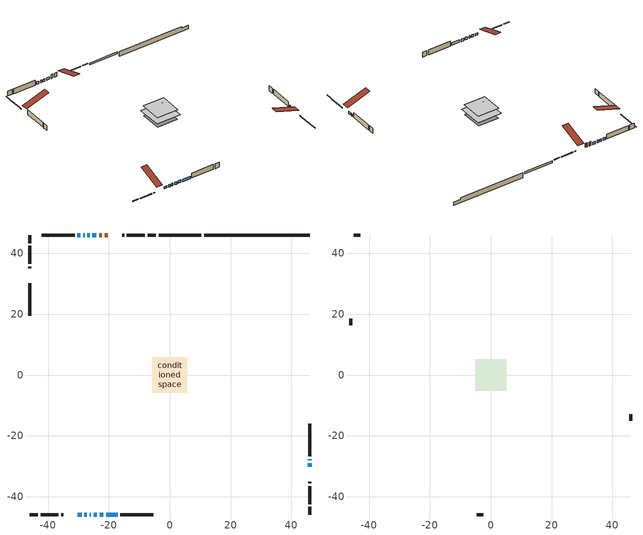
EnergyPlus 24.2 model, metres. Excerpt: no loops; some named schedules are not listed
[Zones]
conditioned space
 floor adiabatic (Floor3 construction): -2.48,-2.48 -2.48,2.48 2.48,2.48 2.48,-2.48 z0.91
 floor adiabatic (AdiabaticFloorConstruction): -5.81,-5.81 -5.81,5.81 5.81,5.81 5.81,-5.81 z0.91
 floor foundation (Slab1 construction): -5.01,-5.01 -5.01,5.01 5.01,5.01 5.01,-5.01 z-1.6
 floor foundation (Slab2 construction): -2.48,-2.48 -2.48,2.48 2.48,2.48 2.48,-2.48 z0
 wall outside (RimJoist1 construction): -4.63,46 -7.25,46 / -46,-46 -43.37,-46 / -46,46 -46,43.37 / 46,-46 46,-43.37 z0.91:1.21
 wall outside (RimJoist2 construction): -8.18,46 -14.07,46 / -42.44,-46 -36.56,-46 / -46,42.44 -46,36.56 / 46,-42.44 46,-36.56 z0.91:1.21
 wall outside (RimJoist3 construction): -15,46 -15.63,46 / -35.63,-46 -35,-46 / -46,35.63 -46,35 / 46,-35.63 46,-35 z0.91:1.21
 wall outside (AdiabaticWallConstruction 1): -20.44,46 -21.35,46 / -22.28,46 -23.19,46 z0.91:2.94
 wall outside (AdiabaticWallConstruction): -24.11,46 -25.38,46 / -30.19,-46 -28.95,-46 / 46,-30.19 46,-28.92 / -26.31,46 -27.06,46 / -28.02,-46 -27.28,-46 / -26.35,-46 -25.93,-46 / 46,-27.99 46,-27.62 / -27.99,46 -28.48,46 / -29.41,46 -30.36,46 / -25,-46 -23.99,-46 / -23.06,-46 -21.84,-46 / -20.91,-46 -17.12,-46 z0.91:2.13
 wall outside (Wall1 construction): -31.29,46 -42.02,46 / -16.2,-46 -5.47,-46 / -46,30.19 -46,19.46 / 46,-26.69 46,-15.96 z0.91:3.35
 wall foundation (FoundationWall1 construction): 11.25,46,-1.6 11.25,46,0.76 42.53,46,0.76 42.53,46,-0.04 46,46,-0.04 46,46,-1.6
 wall foundation (FoundationWall2 construction): 10.32,46 -3.7,46 z0:0.91
 window (WindowConstruction): -24.11,46 -25.38,46 z0.91:2.13
 window (WindowConstruction 6): -30.19,-46 -28.95,-46 z0.91:2.13
 window (WindowConstruction 7): 46,-30.19 46,-28.92 z0.91:2.13
 window (WindowConstruction 8): -26.31,46 -27.06,46 z0.91:2.13
 window (WindowConstruction 9): -28.02,-46 -27.28,-46 z0.91:2.13
 window (WindowConstruction 10): -26.35,-46 -25.93,-46 z0.91:2.13
 window (WindowConstruction 11): 46,-27.99 46,-27.62 z0.91:2.13
 window (WindowConstruction 1): -27.99,46 -28.48,46 z0.91:2.13
 window (WindowConstruction 2): -29.41,46 -30.36,46 z0.91:2.13
 window (WindowConstruction 3): -25,-46 -23.99,-46 z0.91:2.13
 window (WindowConstruction 4): -23.06,-46 -21.84,-46 z0.91:2.13
 window (WindowConstruction 5): -20.91,-46 -17.12,-46 z0.91:2.13
 door (Door): -20.44,46 -21.35,46 z0.91:2.94
 door (Door 1): -22.28,46 -23.19,46 z0.91:2.94
 ceiling adiabatic (AdiabaticFloorConstruction): 5.81,-5.81 5.81,5.81 -5.81,5.81 -5.81,-5.81 z0.91
attic - vented
 floor to conditioned space (Floor1 construction Reversed): -5.14,-5.14 -5.14,5.14 5.14,5.14 5.14,-5.14 z3.35
 floor to conditioned space (Floor2 construction Reversed): -2.58,-2.58 -2.58,2.58 2.58,2.58 2.58,-2.58 z3.35
 wall outside (Wall2 construction): -42.95,46 -45.07,46 / -4.54,-46 -2.41,-46 / -46,18.53 -46,16.4 / 46,-15.03 46,-12.91 z0.91:3.35
 roof outside (Roof1 construction): -19.51,46,3.35 -19.51,34.79,7.08 -16.55,34.79,7.08 -16.55,46,3.35; -31.12,-46,3.35 -31.12,-34.79,7.08 -34.07,-34.79,7.08 -34.07,-46,3.35; -46,31.12,3.35 -34.79,31.12,7.08 -34.79,34.07,7.08 -46,34.07,3.35; 46,-31.12,3.35 34.79,-31.12,7.08 34.79,-34.07,7.08 46,-34.07,3.35
[Building]
Building 1: Terrain=Suburbs
[Site:Location]
Prince Albert AP_SK: Latitude {deg}=53.21; Longitude {deg}=-105.67; Time Zone {hr}=-6; Elevation {m}=428; Keep Site Location Information=Yes
[Site:GroundTemperature:Shallow]
-5.03068, -7.78458, -8.00512, -6.69825, -1.45193, 3.76996, 8.29705, 11.1649, 11.4085, 9.07601, 4.66436, -0.397337
[Site:WaterMainsTemperature]
Calculation Method=Schedule; Temperature Schedule=mains temperature schedule
[Material] Roughness=Rough; Thermal Absorptance=0.9
Name | Thickness {m} | Conductivity {W/m-K} | Density {kg/m3} | Specific Heat {J/kg-K} | Solar Absorptance | Visible Absorptance
asphalt or fiberglass shingles | 0.00635 | 0.162714 | 1121.4 | 1465.45 | 0.84 | 0.84
ceiling loosefill ins | 0.254 | 0.0480833 | 16.02 | 1046.75 | 0.7 | 0.7
ceiling loosefill ins 1 | 0.169333 | 0.0480833 | 16.02 | 1046.75 | 0.7 | 0.7
ceiling stud and cavity | 0.1397 | 0.175913 | 65.682 | 1177.47 | 0.7 | 0.7
ceiling stud and cavity 1 | 0.1397 | 0.336171 | 65.682 | 1177.47 | 0.7 | 0.7
concrete 4.0 in. | 0.1016 | 1.803125 | 2242.8 | 837.4 | 0.7 | 0.7
concrete 8.0 in. | 0.2032 | 1.803125 | 2242.8 | 837.4 | 0.7 | 0.7
door material | 0.04445 | 0.053851 | 512.64 | 1214.23 | 0.7 | 0.7
door material 1 | 0.04445 | 0.188738 | 512.64 | 1214.23 | 0.7 | 0.7
exterior vertical ins | 0.0720244 | 0.029427 | 32.04 | 1214.23 | 0.7 | 0.7
floor covering | 0.0127 | 9.015625 | 54.468 | 1339.84 | 0.6 | 0.6
floor covering 1 | 0.0127 | 0.0433444 | 54.468 | 1339.84 | 0.6 | 0.6
floor rigid ins; wall rigid ins 1 | 0.512978 | 0.029427 | 32.04 | 1214.23 | 0.7 | 0.7
floor stud and cavity | 0.0889 | 0.220277 | 50.32683 | 1063.81 | 0.7 | 0.7
floor stud and cavity 1 | 0.1397 | 1.75129 | 37.0049 | 1207.88 | 0.7 | 0.7
furniture material conditioned space 1 | 0.1524 | 0.115458 | 640.8 | 1214.23 | 0.6 | 0.6
gypsum board | 0.0127 | 0.160291 | 801 | 837.4 | 0.6 | 0.6
gypsum board 1 | 0.0127 | 0.160291 | 801 | 837.4 | 0.7 | 0.7
osb sheathing 0.5 in. | 0.0127 | 0.115458 | 512.64 | 1214.23 | 0.7 | 0.7
osb sheathing 0.75 in. | 0.01905 | 0.115458 | 512.64 | 1214.23 | 0.7 | 0.7
osb sheathing 2.0 in. | 0.0508 | 0.115458 | 512.64 | 1214.23 | 0.7 | 0.7
rim joist rigid ins; wall rigid ins | 0.051816 | 0.029427 | 32.04 | 1214.23 | 0.7 | 0.7
rim joist stud and cavity | 0.0508 | 0.0443451 | 125.044 | 1163.47 | 0.6 | 0.6
rim joist stud and cavity 1 | 0.0508 | 0.0310022 | 125.044 | 1163.47 | 0.6 | 0.6
rim joist stud and cavity 2 | 0.0508 | 0.0315791 | 125.044 | 1163.47 | 0.6 | 0.6
wall stud and cavity | 0.1397 | 0.215013 | 139.0536 | 1170.24 | 0.7 | 0.7
wall stud and cavity 1 | 0.0889 | 6.1454 | 50.32683 | 1063.81 | 0.6 | 0.6
wall stud and cavity 2 | 0.0889 | 0.380278 | 52.3479 | 1209.89 | 0.7 | 0.7
wall stud and cavity 3 | 0.0889 | 0.391764 | 83.0341 | 1211.67 | 0.7 | 0.7
wood siding | 0.0254 | 0.102417 | 544.68 | 1172.36 | 0 | 0
wood siding 1 | 0.00254 | 0.102417 | 544.68 | 1172.36 | 0 | 0
wood siding 2; wood siding 3; wood siding 4 | 0.0254 | 0.102417 | 544.68 | 1172.36 | 0.7 | 0.7
[WindowMaterial:SimpleGlazingSystem]
Name | U-Factor {W/m2-K} | Solar Heat Gain Coefficient
WindowMaterial | 1.31502 | 0.51
WindowMaterial 1 | 1.92655 | 0.55
WindowMaterial 2 | 1.75791 | 0.55
WindowMaterial 3 | 2.929848 | 0.66
WindowMaterial 4 | 1.31389 | 0.51
WindowMaterial 5 | 2.94518 | 0.64
WindowMaterial 6 | 2.93382 | 0.66
WindowMaterial 7 | 2.75724 | 0.43
WindowMaterial 8 | 3.034891 | 0.56
[Construction]
AdiabaticFloorConstruction: floor stud and cavity 1, floor rigid ins, osb sheathing 0.75 in., floor covering 1
AdiabaticWallConstruction: wood siding 3, wall rigid ins 1, wall stud and cavity 2, gypsum board
AdiabaticWallConstruction 1: wood siding 4, wall rigid ins 1, wall stud and cavity 2, gypsum board
Door: door material
Door 1: door material 1
Floor1 construction Reversed: gypsum board, ceiling stud and cavity, ceiling loosefill ins
Floor2 construction Reversed: gypsum board, ceiling stud and cavity 1, ceiling loosefill ins 1
Floor3 construction: floor stud and cavity, floor covering
FoundationWall1 construction: concrete 8.0 in.
FoundationWall2 construction: concrete 8.0 in., gypsum board 1
furniture construction conditioned space 1: furniture material conditioned space 1
PartitionWallConstruction: gypsum board, wall stud and cavity 3, gypsum board
RimJoist1 construction: wood siding 2, rim joist rigid ins, osb sheathing 2.0 in., rim joist stud and cavity
RimJoist2 construction: wood siding 2, osb sheathing 2.0 in., rim joist stud and cavity 1
RimJoist3 construction: wood siding 2, osb sheathing 2.0 in., rim joist stud and cavity 2
Roof1 construction: asphalt or fiberglass shingles
Slab1 construction; Slab2 construction: concrete 4.0 in.
Wall1 construction: wood siding, wall rigid ins, osb sheathing 0.5 in., wall stud and cavity, gypsum board
Wall2 construction: wood siding 1, wall stud and cavity 1
WindowConstruction; WindowConstruction 7: WindowMaterial
WindowConstruction 1: WindowMaterial 1
WindowConstruction 10: WindowMaterial 8
WindowConstruction 11; WindowConstruction 8; WindowConstruction 9: WindowMaterial 7
WindowConstruction 2: WindowMaterial 2
WindowConstruction 3: WindowMaterial 3
WindowConstruction 4: WindowMaterial 4
WindowConstruction 5: WindowMaterial 5
WindowConstruction 6: WindowMaterial 6
[Zone] Multiplier=1; Part of Total Floor Area=Yes
Name | Volume {m3}
attic - vented | 80.2845
conditioned space | 610.8
[Space]
Name | Zone | Volume {m3}
attic - vented 1 | attic - vented | 80.2845
conditioned space 1 | conditioned space | 610.8
[ZoneInfiltration:EffectiveLeakageArea]
infil attic - vented 1: Zone or Space=attic - vented 1; Schedule=Always On Discrete; Effective Air Leakage Area {cm2}=4672.59; Stack Coefficient=0.000429333; Wind Coefficient=1.39996e-05
[ZoneMixing]
whole house fan mix: Zone or Space=attic - vented; Schedule=Always On Continuous; Design Flow Rate Calculation Method=Flow/Zone; Design Flow Rate {m3/s}=0; Source Zone or Space=conditioned space
[SurfaceProperty:ExposedFoundationPerimeter] Exposed Perimeter Calculation Method=TotalExposedPerimeter
Name | Total Exposed Perimeter {m}
Slab1 | 34.747
Slab2 | 14.021
[InternalMass] Zone or ZoneList=conditioned space; Space or SpaceList=conditioned space 1
Name | Construction | Surface Area {m2}
furniture mass conditioned space 1 | furniture construction conditioned space 1 | 113.778
partition wall mass | PartitionWallConstruction | 259.9
[Lights]
interior lighting: Zone or ZoneList or Space or SpaceList=conditioned space 1; Schedule=interior lighting schedule; Design Level Calculation Method=LightingLevel; Lighting Level {W}=343.2; Return Air Fraction=0; Fraction Radiant=0.6; Fraction Visible=0.2; Fraction Replaceable=1
[People]
occupants: Zone or ZoneList or Space or SpaceList=conditioned space 1; Number of People Schedule=occupants schedule; Number of People Calculation Method=People; Number of People=3; Fraction Radiant=0.314171; Sensible Heat Fraction=0.56303; Activity Level Schedule=occupants activity schedule; Carbon Dioxide Generation Rate {m3/s-W}=0; Enable ASHRAE 55 Comfort Warnings=No; Mean Radiant Temperature Calculation Type=EnclosureAveraged
[ElectricEquipment] Zone or ZoneList or Space or SpaceList=conditioned space 1; Design Level Calculation Method=EquipmentLevel
Name | Schedule | Design Level {W} | Fraction Latent | Fraction Radiant | Fraction Lost
clothes dryer | clothes dryer schedule | 140.772 | 0.015 | 0.081 | 0.85
clothes washer | clothes washer schedule | 32.1985 | 0.03 | 0.162 | 0.7
cooking range | cooking range schedule | 215.147 | 0.08 | 0.432 | 0.2
dishwasher | dishwasher schedule | 66.8632 | 0.3 | 0.18 | 0.4
fridge | fridge schedule | 72.9452 | 0 | 0.6 | 0
mech vent house fan | mech vent house fan schedule | 0 | 0 | 0 | 1
mech vent house fan cfis | mech vent house fan cfis schedule | 0 | 0 | 0 | 0
misc plug loads | misc plug loads schedule | 494.7 | 0.045 | 0.513 | 0.1
whole house fan | Always On Discrete | 0 | 0 | 0 | 1
[OtherEquipment] Zone or ZoneList or Space or SpaceList=conditioned space 1; Design Level Calculation Method=EquipmentLevel
Name | Fuel Type | Schedule | Design Level {W} | Fraction Latent | Fraction Radiant | Fraction Lost
clothes dryer 1 | Electricity | clothes dryer schedule | 0 | 0.015 | 0.081 | 0.85
cooking range 1 | Electricity | cooking range schedule | 0 | 0.08 | 0.432 | 0.2
general water use latent | None | general water use schedule | 62.594 | 1 | 0 | 0
general water use sensible | None | general water use schedule | -61.6891 | 0 | 0.6 | 0
mech vent house fan latent load | None | Always On Discrete | 0 | 1 | 0 | 0
mech vent house fan sensible load | None | Always On Discrete | 0 | 0 | 0 | 0
water heater energy adjustment1 | Electricity | Always On Discrete | 0.01 | 0 | 0 | 1
[ZoneInfiltration:DesignFlowRate] Zone or ZoneList or Space or SpaceList=conditioned space 1; Schedule=Always On Discrete; Design Flow Rate Calculation Method=Flow/Zone; Design Flow Rate {m3/s}=0
infil flow; natural vent flow; whole house fan flow
[AvailabilityManager:Scheduled]
furnace airloop Availability Manager: Schedule=Always On Discrete
[Foundation:Kiva] Initial Indoor Air Temperature {C}=21; Wall Depth Below Slab {m}=0.2032
Name | Wall Height Above Grade {m} | Custom Block Material Name 1 | Custom Block Depth 1 {m} | Custom Block X Position 1 {m} | Custom Block Z Position 1 {m}
Foundation Kiva 1 | 0.760019
Foundation Kiva 2 | 0.910011 | exterior vertical ins | 0.910011 | 0.2159 | 0
[Foundation:Kiva:Settings]
Soil Conductivity {W/m-K}=0.849921; Soil Density {kg/m3}=1842.3; Soil Specific Heat {J/kg-K}=418.7; Ground Solar Absorptivity=0.9; Ground Thermal Absorptivity=0.9; Ground Surface Roughness {m}=0.03; Far-Field Width {m}=40; Deep-Ground Boundary Condition=ZeroFlux; Deep-Ground Depth {m}=40; Minimum Cell Dimension {m}=0.2; Maximum Cell Growth Coefficient=3; Simulation Timestep=Timestep
[Exterior:Lights]
exterior lighting: Schedule=exterior lighting schedule; Design Level {W}=75.6
[EnergyManagementSystem:GlobalVariable]
furnace_airloop_Fan_RTF
infil_program_Qfan
infil_program_Qinf
natural_vent_program_Qnv
natural_vent_program_Qwhf
[EnergyManagementSystem:Sensor]
Name | Output:Variable or Output:Meter Index Key | Output:Variable or Output:Meter
airflow_gain | infil flow | Infiltration Sensible Heat Gain Energy
airflow_gain_1 | natural vent flow | Infiltration Sensible Heat Gain Energy
airflow_gain_2 | whole house fan flow | Infiltration Sensible Heat Gain Energy
airflow_loss | infil flow | Infiltration Sensible Heat Loss Energy
airflow_loss_1 | natural vent flow | Infiltration Sensible Heat Loss Energy
airflow_loss_2 | whole house fan flow | Infiltration Sensible Heat Loss Energy
clg_load_cond |  | Cooling:EnergyTransfer:Zone:CONDITIONED SPACE
clg_sp_s; clg_sp_s_1 | cooling setpoint | Schedule Value
clothes_dryer_exhaust_0_sch_s | clothes dryer exhaust 0 schedule | Schedule Value
cool_season | cooling season schedule | Schedule Value
htg_load_cond |  | Heating:EnergyTransfer:Zone:CONDITIONED SPACE
htg_sp_s; htg_sp_s_1 | heating setpoint | Schedule Value
ig_ee_conv | clothes dryer | Electric Equipment Convective Heating Energy
ig_ee_conv_2 | cooking range | Electric Equipment Convective Heating Energy
ig_ee_conv_4 | fridge | Electric Equipment Convective Heating Energy
ig_ee_conv_5 | misc plug loads | Electric Equipment Convective Heating Energy
ig_ee_conv_6 | whole house fan | Electric Equipment Convective Heating Energy
ig_ee_rad | clothes dryer | Electric Equipment Radiant Heating Energy
ig_ee_rad_2 | cooking range | Electric Equipment Radiant Heating Energy
ig_ee_rad_4 | fridge | Electric Equipment Radiant Heating Energy
ig_ee_rad_5 | misc plug loads | Electric Equipment Radiant Heating Energy
ig_ee_rad_6 | whole house fan | Electric Equipment Radiant Heating Energy
ig_lgt_conv | interior lighting | Lights Convective Heating Energy
ig_lgt_rad | interior lighting | Lights Radiant Heating Energy
ig_lgt_vis | interior lighting | Lights Visible Radiation Heating Energy
ig_oe_conv | clothes dryer 1 | Other Equipment Convective Heating Energy
ig_oe_conv_1 | cooking range 1 | Other Equipment Convective Heating Energy
ig_oe_conv_2 | general water use latent | Other Equipment Convective Heating Energy
ig_oe_conv_3 | general water use sensible | Other Equipment Convective Heating Energy
ig_oe_conv_4 | water heater energy adjustment1 | Other Equipment Convective Heating Energy
ig_oe_rad | clothes dryer 1 | Other Equipment Radiant Heating Energy
ig_oe_rad_1 | cooking range 1 | Other Equipment Radiant Heating Energy
ig_oe_rad_2 | general water use latent | Other Equipment Radiant Heating Energy
ig_oe_rad_3 | general water use sensible | Other Equipment Radiant Heating Energy
ig_oe_rad_4 | water heater energy adjustment1 | Other Equipment Radiant Heating Energy
ig_ppl_conv | occupants | People Convective Heating Energy
ig_ppl_rad | occupants | People Radiant Heating Energy
im_conv | furniture mass conditioned space 1 | Surface Inside Face Convection Heat Gain Energy
im_conv_1 | partition wall mass | Surface Inside Face Convection Heat Gain Energy
im_ig | furniture mass conditioned space 1 | Surface Inside Face Internal Gains Radiation Heat Gain Energy
im_ig_1 | partition wall mass | Surface Inside Face Internal Gains Radiation Heat Gain Energy
im_lgt | furniture mass conditioned space 1 | Surface Inside Face Lights Radiation Heat Gain Energy
im_lgt_1 | partition wall mass | Surface Inside Face Lights Radiation Heat Gain Energy
im_sol | furniture mass conditioned space 1 | Surface Inside Face Solar Radiation Heat Gain Energy
im_sol_1 | partition wall mass | Surface Inside Face Solar Radiation Heat Gain Energy
im_surf | furniture mass conditioned space 1 | Surface Inside Face Net Surface Thermal Radiation Heat Gain Energy
im_surf_1 | partition wall mass | Surface Inside Face Net Surface Thermal Radiation Heat Gain Energy
mv_conv | mech vent house fan | Electric Equipment Convective Heating Energy
mv_conv_1 | mech vent house fan cfis | Electric Equipment Convective Heating Energy
mv_conv_2 | mech vent house fan latent load | Other Equipment Convective Heating Energy
mv_conv_3 | mech vent house fan sensible load | Other Equipment Convective Heating Energy
mv_rad | mech vent house fan | Electric Equipment Radiant Heating Energy
mv_rad_1 | mech vent house fan cfis | Electric Equipment Radiant Heating Energy
mv_rad_2 | mech vent house fan latent load | Other Equipment Radiant Heating Energy
mv_rad_3 | mech vent house fan sensible load | Other Equipment Radiant Heating Energy
natural_vent_s | natural vent schedule | Schedule Value
out_pb_s |  | Site Outdoor Air Barometric Pressure
out_wt_s |  | Site Outdoor Air Humidity Ratio
site_vw_s |  | Site Wind Speed
ss_back_out | Window1 | Surface Window Shortwave from Zone Back Out Window Heat Transfer Rate
ss_back_out_1 | Window10 | Surface Window Shortwave from Zone Back Out Window Heat Transfer Rate
ss_back_out_10 | Window5 | Surface Window Shortwave from Zone Back Out Window Heat Transfer Rate
ss_back_out_11 | Window6 | Surface Window Shortwave from Zone Back Out Window Heat Transfer Rate
ss_back_out_2 | Window11 | Surface Window Shortwave from Zone Back Out Window Heat Transfer Rate
ss_back_out_3 | Window12 | Surface Window Shortwave from Zone Back Out Window Heat Transfer Rate
ss_back_out_4 | Window14 | Surface Window Shortwave from Zone Back Out Window Heat Transfer Rate
ss_back_out_5 | Window16 | Surface Window Shortwave from Zone Back Out Window Heat Transfer Rate
ss_back_out_6 | Window17 | Surface Window Shortwave from Zone Back Out Window Heat Transfer Rate
ss_back_out_7 | Window2 | Surface Window Shortwave from Zone Back Out Window Heat Transfer Rate
ss_back_out_8 | Window3 | Surface Window Shortwave from Zone Back Out Window Heat Transfer Rate
ss_back_out_9 | Window4 | Surface Window Shortwave from Zone Back Out Window Heat Transfer Rate
ss_conv | Door1 | Surface Inside Face Convection Heat Gain Energy
ss_conv_1 | Door2 | Surface Inside Face Convection Heat Gain Energy
ss_conv_10 | Window3 | Surface Inside Face Convection Heat Gain Energy
ss_conv_11 | Window4 | Surface Inside Face Convection Heat Gain Energy
ss_conv_12 | Window5 | Surface Inside Face Convection Heat Gain Energy
ss_conv_13 | Window6 | Surface Inside Face Convection Heat Gain Energy
ss_conv_2 | Window1 | Surface Inside Face Convection Heat Gain Energy
ss_conv_3 | Window10 | Surface Inside Face Convection Heat Gain Energy
ss_conv_4 | Window11 | Surface Inside Face Convection Heat Gain Energy
ss_conv_5 | Window12 | Surface Inside Face Convection Heat Gain Energy
ss_conv_6 | Window14 | Surface Inside Face Convection Heat Gain Energy
ss_conv_7 | Window16 | Surface Inside Face Convection Heat Gain Energy
ss_conv_8 | Window17 | Surface Inside Face Convection Heat Gain Energy
ss_conv_9 | Window2 | Surface Inside Face Convection Heat Gain Energy
ss_ig | Door1 | Surface Inside Face Internal Gains Radiation Heat Gain Energy
ss_ig_1 | Door2 | Surface Inside Face Internal Gains Radiation Heat Gain Energy
ss_ig_10 | Window3 | Surface Inside Face Internal Gains Radiation Heat Gain Energy
ss_ig_11 | Window4 | Surface Inside Face Internal Gains Radiation Heat Gain Energy
ss_ig_12 | Window5 | Surface Inside Face Internal Gains Radiation Heat Gain Energy
ss_ig_13 | Window6 | Surface Inside Face Internal Gains Radiation Heat Gain Energy
ss_ig_2 | Window1 | Surface Inside Face Internal Gains Radiation Heat Gain Energy
ss_ig_3 | Window10 | Surface Inside Face Internal Gains Radiation Heat Gain Energy
ss_ig_4 | Window11 | Surface Inside Face Internal Gains Radiation Heat Gain Energy
ss_ig_5 | Window12 | Surface Inside Face Internal Gains Radiation Heat Gain Energy
ss_ig_6 | Window14 | Surface Inside Face Internal Gains Radiation Heat Gain Energy
ss_ig_7 | Window16 | Surface Inside Face Internal Gains Radiation Heat Gain Energy
ss_ig_8 | Window17 | Surface Inside Face Internal Gains Radiation Heat Gain Energy
ss_ig_9 | Window2 | Surface Inside Face Internal Gains Radiation Heat Gain Energy
ss_lgt | Door1 | Surface Inside Face Lights Radiation Heat Gain Energy
ss_lgt_1 | Door2 | Surface Inside Face Lights Radiation Heat Gain Energy
ss_sol | Door1 | Surface Inside Face Solar Radiation Heat Gain Energy
ss_sol_1 | Door2 | Surface Inside Face Solar Radiation Heat Gain Energy
ss_surf | Door1 | Surface Inside Face Net Surface Thermal Radiation Heat Gain Energy
ss_surf_1 | Door2 | Surface Inside Face Net Surface Thermal Radiation Heat Gain Energy
ss_surf_10 | Window3 | Surface Inside Face Net Surface Thermal Radiation Heat Gain Energy
ss_surf_11 | Window4 | Surface Inside Face Net Surface Thermal Radiation Heat Gain Energy
ss_surf_12 | Window5 | Surface Inside Face Net Surface Thermal Radiation Heat Gain Energy
ss_surf_13 | Window6 | Surface Inside Face Net Surface Thermal Radiation Heat Gain Energy
ss_surf_2 | Window1 | Surface Inside Face Net Surface Thermal Radiation Heat Gain Energy
ss_surf_3 | Window10 | Surface Inside Face Net Surface Thermal Radiation Heat Gain Energy
ss_surf_4 | Window11 | Surface Inside Face Net Surface Thermal Radiation Heat Gain Energy
ss_surf_5 | Window12 | Surface Inside Face Net Surface Thermal Radiation Heat Gain Energy
ss_surf_6 | Window14 | Surface Inside Face Net Surface Thermal Radiation Heat Gain Energy
ss_surf_7 | Window16 | Surface Inside Face Net Surface Thermal Radiation Heat Gain Energy
ss_surf_8 | Window17 | Surface Inside Face Net Surface Thermal Radiation Heat Gain Energy
ss_surf_9 | Window2 | Surface Inside Face Net Surface Thermal Radiation Heat Gain Energy
ss_trans_in | Window1 | Surface Window Transmitted Solar Radiation Rate
ss_trans_in_1 | Window10 | Surface Window Transmitted Solar Radiation Rate
ss_trans_in_10 | Window5 | Surface Window Transmitted Solar Radiation Rate
ss_trans_in_11 | Window6 | Surface Window Transmitted Solar Radiation Rate
ss_trans_in_2 | Window11 | Surface Window Transmitted Solar Radiation Rate
ss_trans_in_3 | Window12 | Surface Window Transmitted Solar Radiation Rate
ss_trans_in_4 | Window14 | Surface Window Transmitted Solar Radiation Rate
ss_trans_in_5 | Window16 | Surface Window Transmitted Solar Radiation Rate
ss_trans_in_6 | Window17 | Surface Window Transmitted Solar Radiation Rate
ss_trans_in_7 | Window2 | Surface Window Transmitted Solar Radiation Rate
ss_trans_in_8 | Window3 | Surface Window Transmitted Solar Radiation Rate
ss_trans_in_9 | Window4 | Surface Window Transmitted Solar Radiation Rate
ss_trans_out | Window1 | Surface Inside Face Initial Transmitted Diffuse Transmitted Out Window Solar Radiation Rate
ss_trans_out_1 | Window10 | Surface Inside Face Initial Transmitted Diffuse Transmitted Out Window Solar Radiation Rate
ss_trans_out_10 | Window5 | Surface Inside Face Initial Transmitted Diffuse Transmitted Out Window Solar Radiation Rate
ss_trans_out_11 | Window6 | Surface Inside Face Initial Transmitted Diffuse Transmitted Out Window Solar Radiation Rate
ss_trans_out_2 | Window11 | Surface Inside Face Initial Transmitted Diffuse Transmitted Out Window Solar Radiation Rate
ss_trans_out_3 | Window12 | Surface Inside Face Initial Transmitted Diffuse Transmitted Out Window Solar Radiation Rate
ss_trans_out_4 | Window14 | Surface Inside Face Initial Transmitted Diffuse Transmitted Out Window Solar Radiation Rate
ss_trans_out_5 | Window16 | Surface Inside Face Initial Transmitted Diffuse Transmitted Out Window Solar Radiation Rate
ss_trans_out_6 | Window17 | Surface Inside Face Initial Transmitted Diffuse Transmitted Out Window Solar Radiation Rate
ss_trans_out_7 | Window2 | Surface Inside Face Initial Transmitted Diffuse Transmitted Out Window Solar Radiation Rate
ss_trans_out_8 | Window3 | Surface Inside Face Initial Transmitted Diffuse Transmitted Out Window Solar Radiation Rate
ss_trans_out_9 | Window4 | Surface Inside Face Initial Transmitted Diffuse Transmitted Out Window Solar Radiation Rate
s_conv | Floor1 | Surface Inside Face Convection Heat Gain Energy
s_conv_1 | Floor2 | Surface Inside Face Convection Heat Gain Energy
s_conv_10 | RimJoist1:90 | Surface Inside Face Convection Heat Gain Energy
s_conv_11 | RimJoist2:0 | Surface Inside Face Convection Heat Gain Energy
s_conv_12 | RimJoist2:180 | Surface Inside Face Convection Heat Gain Energy
s_conv_13 | RimJoist2:270 | Surface Inside Face Convection Heat Gain Energy
s_conv_14 | RimJoist2:90 | Surface Inside Face Convection Heat Gain Energy
s_conv_15 | RimJoist3:0 | Surface Inside Face Convection Heat Gain Energy
s_conv_16 | RimJoist3:180 | Surface Inside Face Convection Heat Gain Energy
s_conv_17 | RimJoist3:270 | Surface Inside Face Convection Heat Gain Energy
s_conv_18 | RimJoist3:90 | Surface Inside Face Convection Heat Gain Energy
s_conv_19 | Slab1 | Surface Inside Face Convection Heat Gain Energy
s_conv_2 | Floor3 | Surface Inside Face Convection Heat Gain Energy
